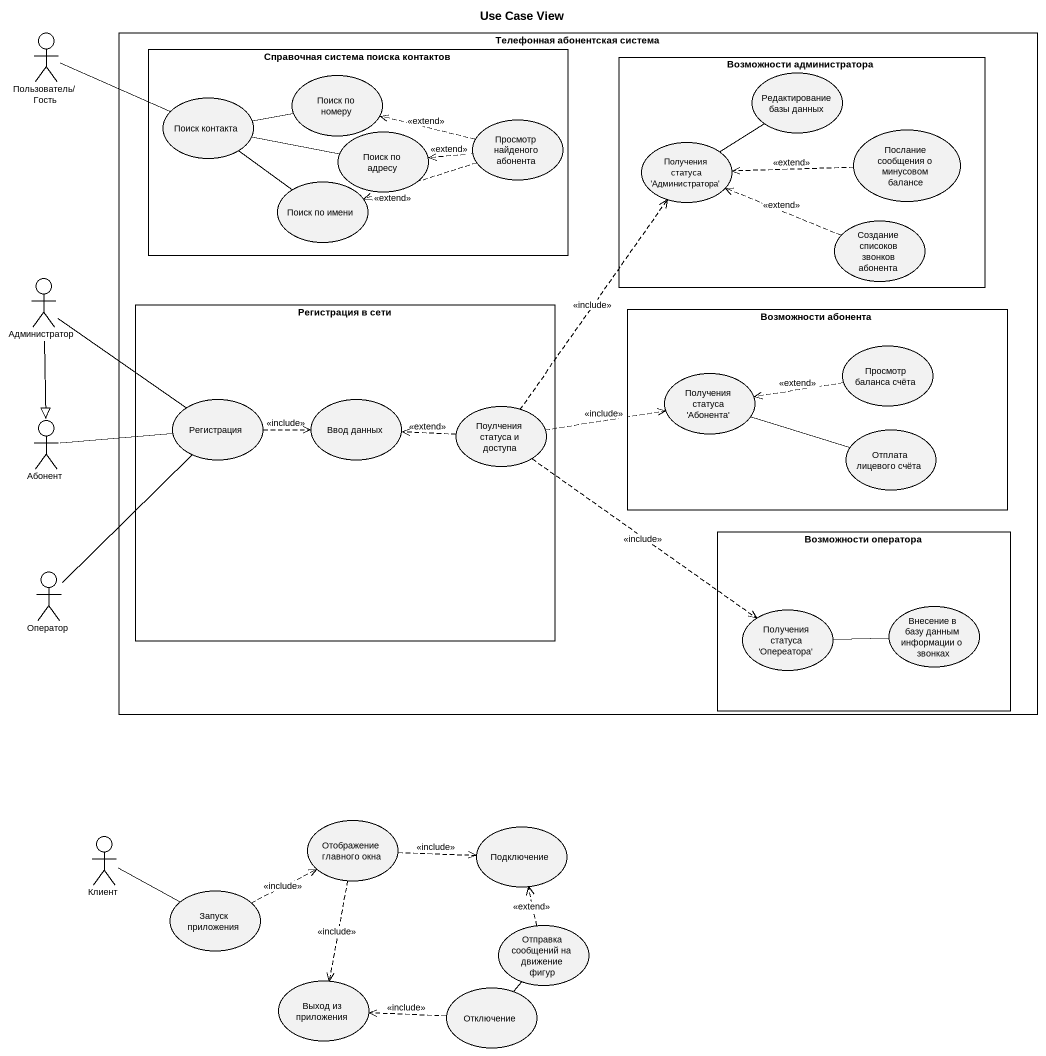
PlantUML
@startuml
title Use Case View
actor "Пользователь/Гость" as Пользователь_Гость
rectangle "Телефонная абонентская система" as Телефонная_абонентская {
  rectangle "Справочная система поиска контактов" as Справочная_система_поиска {
    usecase "Поиск по номеру" as Поиск_по_номеру
    usecase "Поиск контакта" as Поиск_контакта
    usecase "Поиск по адресу" as Поиск_по_адресу
    usecase "Просмотр найденого абонента" as Просмотр_найденого_абонента
    usecase "Поиск по имени" as Поиск_по_имени
  }
  rectangle "Возможности администратора" as Возможности_администратора {
    usecase "Редактирование базы данных" as Редактирование_базы_данных
    usecase "Получения статуса 'Администратора'" as Получения_статуса
    usecase "Послание сообщения о минусовом балансе" as Послание_сообщения_о
    usecase "Создание списоков звонков абонента" as Создание_списоков_звонков
  }
  rectangle "Регистрация в сети" as Регистрация_в_сети {
    usecase Регистрация
    usecase "Ввод данных" as Ввод_данных
    usecase "Поулчения статуса и доступа" as Поулчения_статуса_и_доступа
  }
  rectangle "Возможности абонента" as Возможности_абонента {
    usecase "Просмотр баланса счёта" as Просмотр_баланса_счёта
    usecase "Получения статуса 'Абонента'" as Получения_статуса_Абонента
    usecase "Отплата лицевого счёта" as Отплата_лицевого_счёта
  }
  rectangle "Возможности оператора" as Возможности_оператора {
    usecase "Получения статуса 'Опереатора'" as Получения_статуса_Опереатора
    usecase "Внесение в базу данным информации о звонках" as Внесение_в_базу_данным
  }
}
actor Администратор
actor Абонент
actor Оператор
usecase "Отображение главного окна" as Отображение_главного_окна
actor Клиент
usecase Подключение
usecase "Запуск приложения" as Запуск_приложения
usecase "Отправка сообщений на движение фигур" as Отправка_сообщений_на
usecase "Выход из приложения" as Выход_из_приложения
usecase Отключение
Пользователь_Гость -right- Поиск_контакта
Поиск_контакта -right- Поиск_по_номеру
Поиск_контакта -right- Поиск_по_адресу
Поиск_контакта -- Поиск_по_имени
Просмотр_найденого_абонента .left.> Поиск_по_номеру : <<extend>>
Просмотр_найденого_абонента .left.> Поиск_по_адресу : <<extend>>
Просмотр_найденого_абонента .left.> Поиск_по_имени : <<extend>>
Получения_статуса -up- Редактирование_базы_данных
Послание_сообщения_о .left.> Получения_статуса : <<extend>>
Создание_списоков_звонков .left.> Получения_статуса : <<extend>>
Администратор --|> Абонент
Администратор -- Регистрация
Просмотр_баланса_счёта .left.> Получения_статуса_Абонента : <<extend>>
Получения_статуса_Абонента -right- Отплата_лицевого_счёта
Абонент -right- Регистрация
Регистрация .right.> Ввод_данных : <<include>>
Поулчения_статуса_и_доступа .up.> Получения_статуса : <<include>>
Поулчения_статуса_и_доступа .right.> Получения_статуса_Абонента : <<include>>
Поулчения_статуса_и_доступа .left.> Ввод_данных : <<extend>>
Поулчения_статуса_и_доступа ..> Получения_статуса_Опереатора : <<include>>
Оператор -up- Регистрация
Получения_статуса_Опереатора -right- Внесение_в_базу_данным
Отображение_главного_окна .right.> Подключение : <<include>>
Отображение_главного_окна ..> Выход_из_приложения : <<include>>
Клиент -right- Запуск_приложения
Запуск_приложения .right.> Отображение_главного_окна : <<include>>
Отправка_сообщений_на .up.> Подключение : <<extend>>
Отправка_сообщений_на -- Отключение
Отключение .left.> Выход_из_приложения : <<include>>
@enduml
